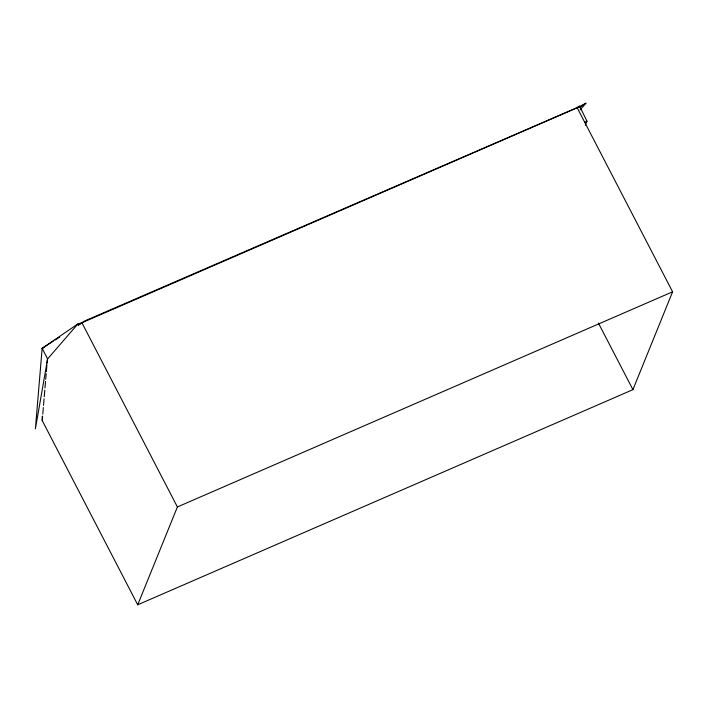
<?xml version="1.0" encoding="UTF-8"?>
<svg xmlns="http://www.w3.org/2000/svg" width="708" height="708" viewBox="0 0 708 708"><rect width="100%" height="100%" fill="white"/><g stroke="black" fill="none" stroke-linecap="round" stroke-linejoin="round"><path stroke-width="1.06" d="M585.321 125.263L586.967 121.201L579.525 105.97L576.303 108.174L585.914 103.2L580.144 109.864M77.933 323.91L42.144 348.336L35.4 428.791L47.622 358.912L77.933 323.91L81.916 322.777L579.498 106.784M78.305 325.238L84.314 321.131L577.126 107.616L672.6 291.802L632.925 389.648L137.715 604.8L42.241 420.614L42.604 416.26M42.79 414.083L43.338 407.56M43.515 405.383L44.064 398.861M44.25 396.684L44.799 390.152M44.976 387.984L45.524 381.453M45.701 379.276L46.162 373.842M46.347 371.665L46.887 365.133M47.073 362.965L47.436 358.611M137.715 604.8L177.389 506.963L672.6 291.802M579.657 107.474L585.914 103.2M47.622 358.912L42.144 348.336L53.242 341.203M55.091 340.008L59.72 337.043M78.216 325.149L81.916 322.777L177.389 506.963M42.144 348.336L43.967 347.539M584.569 122.236L586.967 121.201M598.393 323.025L632.925 389.648M42.241 416.233L42.241 420.614"/></g></svg>
